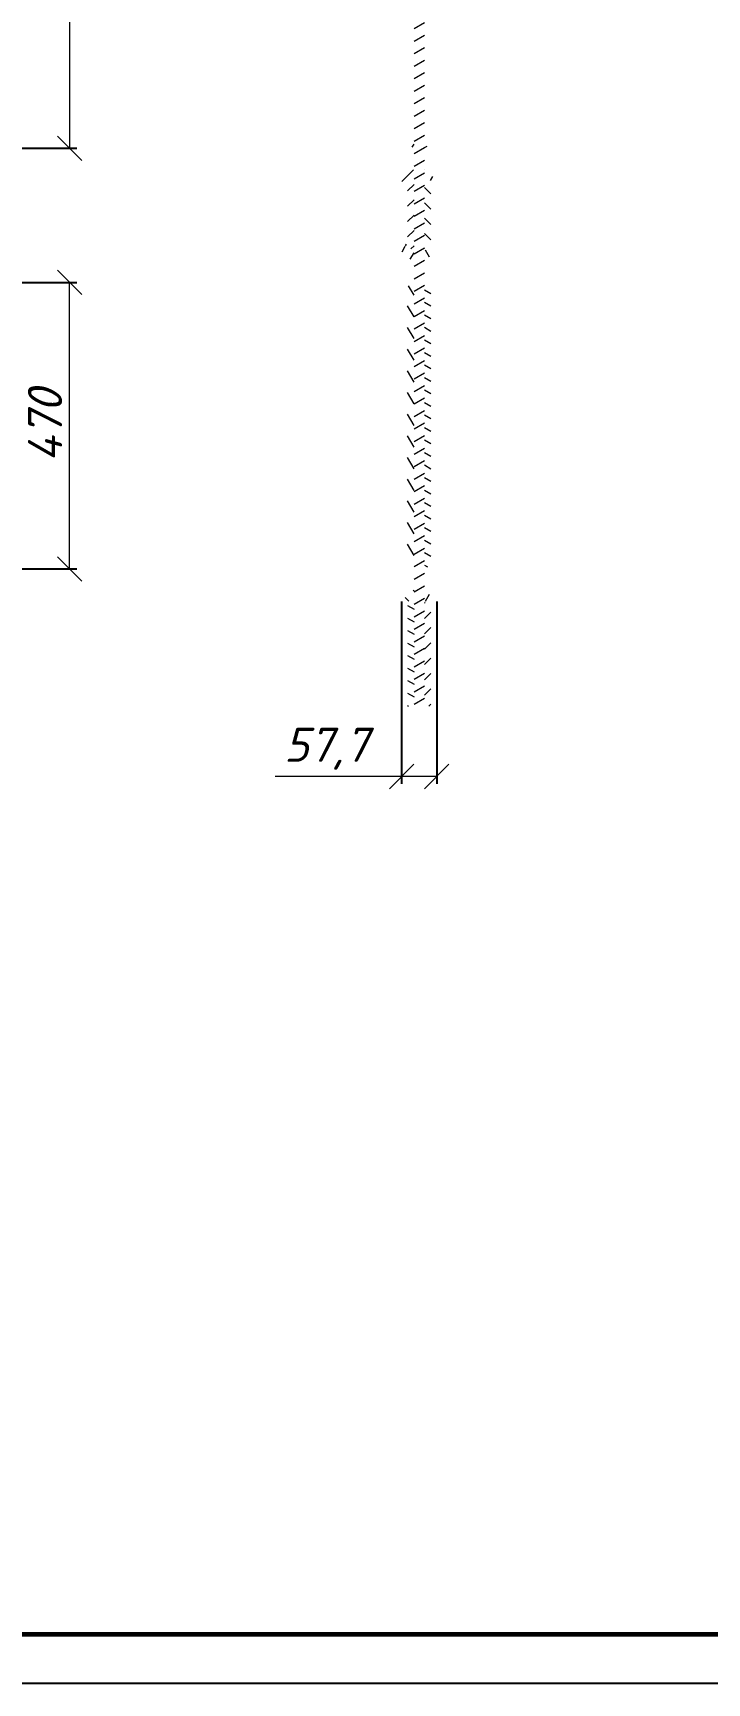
# Paper-space layout 'Лист1' of a CAD drawing. Header units: millimetres. Extents: x 0 to 420, y -322 to 297.
# Drawn here: x 130.3 to 199.4, y 0 to 169.2 of the extents above; entities that cross this region are included whole.
import ezdxf

# ---------------------------------------------------------------- set-up
doc = ezdxf.new("R2010")
doc.units = ezdxf.units.MM
doc.layers.add('MD_Штриховка', color=4, linetype='Continuous', lineweight=13)
doc.layers.add('слой служебный РАЗМЕРЫ', color=7, linetype='Continuous', lineweight=18)
doc.layers.add('слой служебный ШТАМП', color=4, linetype='Continuous')
doc.styles.add('ЕСКД', font='isocpeui.ttf', dxfattribs={"height": 3.5})
doc.dimstyles.new('ЕСКД', dxfattribs={"dimtxt": 3.5, "dimasz": 2.5, "dimexe": 0.75, "dimexo": 0, "dimgap": 0.75, "dimtad": 1, "dimtxsty": 'ЕСКД', "dimblk": 'OBLIQUE', "dimcen": 2.5, "dimclrd": 256, "dimclre": 256, "dimclrt": 256, "dimadec": 0, "dimazin": 0, "dimtfac": 1, "dimtmove": 0, "dimatfit": 3, "dimfxl": 1, "dimlwd": -1, "dimarcsym": 0})

# ---------------------------------------------------------------- blocks, each defined once
blk = doc.blocks.new('_Oblique')
at = {"color": 0, "linetype": 'ByBlock', "lineweight": -2}
blk.add_line((-0.5, -0.5), (0.5, 0.5), dxfattribs=at)
blk = doc.blocks.new('*D38')
at = {"layer": 'Defpoints', "color": 0, "transparency": 16777216}
for p in [(108.7, 221.1), (108.7, 157.35), (134.01, 157.35)]:
    blk.add_point(p, dxfattribs=at)
at = {"layer": 'слой служебный РАЗМЕРЫ', "lineweight": -2, "transparency": 16777216}
for p, q in [((108.7, 221.1), (134.76, 221.1)), ((108.7, 157.35), (134.76, 157.35))]:
    blk.add_line(p, q, dxfattribs=at)
at = {"layer": 'слой служебный РАЗМЕРЫ', "transparency": 16777216}
blk.add_line((134.01, 221.1), (134.01, 157.35), dxfattribs=at)
at = {"layer": 'слой служебный РАЗМЕРЫ', "transparency": 16777216, "xscale": 2.5, "yscale": 2.5, "zscale": 2.5}
for p, rotation in [((134.01, 221.1), 90), ((134.01, 157.35), 270)]:
    blk.add_blockref('_Oblique', p, dxfattribs=dict(at, rotation=rotation))
at = {"layer": 'слой служебный РАЗМЕРЫ', "transparency": 16777216, "insert": (131.51, 189.22), "char_height": 3.5, "attachment_point": 5, "rotation": 90, "style": 'ЕСКД'}
blk.add_mtext('1020', dxfattribs=at)
blk = doc.blocks.new('*D41')
at = {"layer": 'Defpoints', "color": 0, "transparency": 16777216}
for p in [(108.7, 143.6), (134.01, 143.6), (108.7, 114.22)]:
    blk.add_point(p, dxfattribs=at)
at = {"layer": 'слой служебный РАЗМЕРЫ', "lineweight": -2, "transparency": 16777216}
for p, q in [((108.7, 143.6), (134.76, 143.6)), ((108.7, 114.22), (134.76, 114.22))]:
    blk.add_line(p, q, dxfattribs=at)
at = {"layer": 'слой служебный РАЗМЕРЫ', "transparency": 16777216}
blk.add_line((134.01, 114.22), (134.01, 143.6), dxfattribs=at)
at = {"layer": 'слой служебный РАЗМЕРЫ', "transparency": 16777216, "xscale": 2.5, "yscale": 2.5, "zscale": 2.5}
for p, rotation in [((134.01, 143.6), 90), ((134.01, 114.22), 270)]:
    blk.add_blockref('_Oblique', p, dxfattribs=dict(at, rotation=rotation))
at = {"layer": 'слой служебный РАЗМЕРЫ', "transparency": 16777216, "insert": (131.49, 128.91), "char_height": 3.5, "attachment_point": 5, "rotation": 90, "style": 'ЕСКД'}
blk.add_mtext('470', dxfattribs=at)
blk = doc.blocks.new('*D48')
at = {"layer": 'Defpoints', "color": 0, "transparency": 16777216}
for p in [(168.08, 110.89), (171.69, 110.89), (168.08, 92.94)]:
    blk.add_point(p, dxfattribs=at)
at = {"layer": 'слой служебный РАЗМЕРЫ', "lineweight": -2, "transparency": 16777216}
for p, q in [((168.08, 110.89), (168.08, 92.19)), ((171.69, 110.89), (171.69, 92.19))]:
    blk.add_line(p, q, dxfattribs=at)
at = {"layer": 'слой служебный РАЗМЕРЫ', "transparency": 16777216}
for p, q in [((168.08, 92.94), (155.1, 92.94)), ((171.69, 92.94), (168.08, 92.94))]:
    blk.add_line(p, q, dxfattribs=at)
at = {"layer": 'слой служебный РАЗМЕРЫ', "transparency": 16777216, "xscale": 2.5, "yscale": 2.5, "zscale": 2.5, "rotation": 180}
blk.add_blockref('_Oblique', (168.08, 92.94), dxfattribs=at)
at = {"layer": 'слой служебный РАЗМЕРЫ', "transparency": 16777216, "xscale": 2.5, "yscale": 2.5, "zscale": 2.5}
blk.add_blockref('_Oblique', (171.69, 92.94), dxfattribs=at)
at = {"layer": 'слой служебный РАЗМЕРЫ', "transparency": 16777216, "insert": (160.34, 95.79), "char_height": 3.5, "attachment_point": 5, "style": 'ЕСКД'}
blk.add_mtext('57,7', dxfattribs=at)

psp = doc.layouts.new('Лист1')

# ---------------------------------------------------------------- hatches: boundary and pattern name
at = {"layer": 'MD_Штриховка'}
h = psp.add_hatch(dxfattribs=at)
h.set_pattern_fill('ANSI31', color=256, scale=0.35, angle=-15, style=0)
h.paths.add_polyline_path([(170.41804, 231.40907), (169.35554, 231.40907), (169.35554, 224.53407), (169.35554, 224.40907), (169.35554, 223.28407), (169.35554, 221.09657), (169.35554, 220.53407), (169.35554, 157.90907), (169.35554, 157.34657), (169.35554, 155.15907), (169.35554, 154.03407), (169.35554, 153.90907), (169.35554, 147.03407), (169.35554, 146.90907), (169.35554, 145.78407), (169.35554, 143.59657), (169.35554, 114.22157), (169.35554, 112.03407), (169.35554, 110.90907), (169.35554, 110.78407), (169.35554, 100.15907), (170.41804, 100.15907), (170.41804, 110.78407), (170.41804, 110.90907), (170.41804, 112.03407), (170.41804, 114.22157), (170.41804, 143.59657), (170.41804, 145.78407), (170.41804, 146.90907), (170.41804, 147.03407), (170.41804, 153.90907), (170.41804, 154.03407), (170.41804, 155.15907), (170.41804, 157.34657), (170.41804, 157.90907), (170.41804, 220.53407), (170.41804, 221.09657), (170.41804, 223.28407), (170.41804, 224.40907), (170.41804, 224.53407)], flags=0)
h = psp.add_hatch(dxfattribs=at)
h.set_pattern_fill('ANSI31', color=256, scale=0.35, angle=15, style=0)
edge = h.paths.add_edge_path(flags=0)
edge.add_line((169.26179, 157.34657), (169.35554, 157.34657))
edge.add_line((169.35554, 157.34657), (169.35554, 157.90907))
edge.add_line((169.35554, 157.90907), (169.26179, 157.90907))
edge.add_line((169.26179, 157.90907), (169.26179, 157.81532))
edge.add_ellipse((169.26179, 157.62782), major_axis=(0, 0.1875), ratio=1, start_angle=0, end_angle=180)
edge.add_line((169.26179, 157.44032), (169.26179, 157.34657))
h = psp.add_hatch(dxfattribs=at)
h.set_pattern_fill('ANSI31', color=256, scale=0.35, angle=-15, style=0)
edge = h.paths.add_edge_path(flags=0)
edge.add_line((170.41804, 157.34657), (170.51179, 157.34657))
edge.add_line((170.51179, 157.34657), (170.51179, 157.44032))
edge.add_ellipse((170.51179, 157.62782), major_axis=(0, -0.1875), ratio=1, start_angle=0, end_angle=180)
edge.add_line((170.51179, 157.81532), (170.51179, 157.90907))
edge.add_line((170.51179, 157.90907), (170.41804, 157.90907))
edge.add_line((170.41804, 157.90907), (170.41804, 157.34657))
h = psp.add_hatch(dxfattribs=at)
h.set_pattern_fill('ANSI31', color=256, scale=0.35, style=0)
edge = h.paths.add_edge_path(flags=0)
edge.add_line((168.69929, 154.03407), (169.35554, 154.03407))
edge.add_line((169.35554, 154.03407), (169.35554, 155.15907))
edge.add_line((169.35554, 155.15907), (169.01156, 155.15907))
edge.add_ellipse((168.48031, 155.15907), major_axis=(0.53125, 0), ratio=1, start_angle=270, end_angle=360, ccw=False)
edge.add_line((168.48031, 154.62782), (168.48031, 154.41532))
edge.add_ellipse((168.48031, 154.01845), major_axis=(0, 0.39688), ratio=1, start_angle=0, end_angle=180)
edge.add_line((168.48031, 153.62157), (168.48031, 153.40907))
edge.add_line((168.48031, 153.40907), (168.69929, 153.40907))
edge.add_line((168.69929, 153.40907), (168.69929, 153.90907))
edge.add_line((168.69929, 153.90907), (168.69929, 154.03407))
h = psp.add_hatch(dxfattribs=at)
h.set_pattern_fill('ANSI31', color=256, scale=0.35, angle=15, style=0)
edge = h.paths.add_edge_path(flags=0)
edge.add_line((170.41804, 154.03407), (171.07429, 154.03407))
edge.add_line((171.07429, 154.03407), (171.07429, 153.90907))
edge.add_line((171.07429, 153.90907), (171.07429, 153.40907))
edge.add_line((171.07429, 153.40907), (171.29326, 153.40907))
edge.add_line((171.29326, 153.40907), (171.29326, 153.62157))
edge.add_ellipse((171.29326, 154.01845), major_axis=(0, -0.39688), ratio=1, start_angle=360, end_angle=540)
edge.add_line((171.29326, 154.41532), (171.29326, 154.62782))
edge.add_ellipse((171.29326, 155.15907), major_axis=(0, -0.53125), ratio=1, start_angle=-90, end_angle=0, ccw=False)
edge.add_line((170.76201, 155.15907), (170.41804, 155.15907))
edge.add_line((170.41804, 155.15907), (170.41804, 154.03407))
h = psp.add_hatch(dxfattribs=at)
h.set_pattern_fill('ANSI31', color=256, scale=0.35, style=0)
h.paths.add_polyline_path([(168.69929, 147.03407), (169.35554, 147.03407), (169.35554, 153.90907), (168.69929, 153.90907), (168.69929, 153.40907), (168.69929, 147.53407)], flags=0)
h = psp.add_hatch(dxfattribs=at)
h.set_pattern_fill('ANSI31', color=256, scale=0.35, angle=90, style=0)
h.paths.add_polyline_path([(170.41804, 147.03407), (171.07429, 147.03407), (171.07429, 147.53407), (171.07429, 153.40907), (171.07429, 153.90907), (170.41804, 153.90907)], flags=0)
h = psp.add_hatch(dxfattribs=at)
h.set_pattern_fill('ANSI31', color=256, scale=0.35, angle=15, style=0)
edge = h.paths.add_edge_path(flags=0)
edge.add_line((169.35554, 146.90907), (168.69929, 146.90907))
edge.add_line((168.69929, 146.90907), (168.69929, 147.03407))
edge.add_line((168.69929, 147.03407), (168.69929, 147.53407))
edge.add_line((168.69929, 147.53407), (168.48031, 147.53407))
edge.add_line((168.48031, 147.53407), (168.48031, 147.32157))
edge.add_ellipse((168.48031, 146.9247), major_axis=(0, 0.39688), ratio=1, start_angle=0, end_angle=180)
edge.add_line((168.48031, 146.52782), (168.48031, 146.31532))
edge.add_ellipse((168.48031, 145.78407), major_axis=(0, 0.53125), ratio=1, start_angle=-90, end_angle=0, ccw=False)
edge.add_line((169.01156, 145.78407), (169.35554, 145.78407))
edge.add_line((169.35554, 145.78407), (169.35554, 146.90907))
h = psp.add_hatch(dxfattribs=at)
h.set_pattern_fill('ANSI31', color=256, scale=0.35, angle=75, style=0)
edge = h.paths.add_edge_path(flags=0)
edge.add_line((171.07429, 146.90907), (170.41804, 146.90907))
edge.add_line((170.41804, 146.90907), (170.41804, 145.78407))
edge.add_line((170.41804, 145.78407), (170.76201, 145.78407))
edge.add_ellipse((171.29326, 145.78407), major_axis=(-0.53125, 0), ratio=1, start_angle=270, end_angle=360, ccw=False)
edge.add_line((171.29326, 146.31532), (171.29326, 146.52782))
edge.add_ellipse((171.29326, 146.9247), major_axis=(0, -0.39688), ratio=1, start_angle=360, end_angle=540)
edge.add_line((171.29326, 147.32157), (171.29326, 147.53407))
edge.add_line((171.29326, 147.53407), (171.07429, 147.53407))
edge.add_line((171.07429, 147.53407), (171.07429, 147.03407))
edge.add_line((171.07429, 147.03407), (171.07429, 146.90907))
h = psp.add_hatch(dxfattribs=at)
h.set_pattern_fill('ANSI31', color=256, scale=0.35, angle=75, style=0)
edge = h.paths.add_edge_path(flags=0)
edge.add_line((168.69929, 114.65907), (168.79304, 114.65907))
edge.add_line((168.79304, 114.65907), (168.79304, 114.53407))
edge.add_ellipse((168.79304, 114.22157), major_axis=(0, 0.3125), ratio=1, start_angle=-90.0000017, end_angle=0, ccw=False)
edge.add_line((169.10554, 114.22157), (169.35554, 114.22157))
edge.add_line((169.35554, 114.22157), (169.35554, 143.59657))
edge.add_line((169.35554, 143.59657), (169.10554, 143.59657))
edge.add_ellipse((168.79304, 143.59657), major_axis=(0.3125, 0), ratio=1, start_angle=269.9999983, end_angle=360, ccw=False)
edge.add_line((168.79304, 143.28407), (168.79304, 143.15907))
edge.add_line((168.79304, 143.15907), (168.69929, 143.15907))
edge.add_line((168.69929, 143.15907), (168.69929, 114.65907))
h = psp.add_hatch(dxfattribs=at)
h.set_pattern_fill('ANSI31', color=256, scale=0.35, angle=105, style=0)
edge = h.paths.add_edge_path(flags=0)
edge.add_line((170.98054, 114.65907), (171.07429, 114.65907))
edge.add_line((171.07429, 114.65907), (171.07429, 143.15907))
edge.add_line((171.07429, 143.15907), (170.98054, 143.15907))
edge.add_line((170.98054, 143.15907), (170.98054, 143.28407))
edge.add_ellipse((170.98054, 143.59657), major_axis=(0, -0.3125), ratio=1, start_angle=269.9999983, end_angle=360, ccw=False)
edge.add_line((170.66804, 143.59657), (170.41804, 143.59657))
edge.add_line((170.41804, 143.59657), (170.41804, 114.22157))
edge.add_line((170.41804, 114.22157), (170.66804, 114.22157))
edge.add_ellipse((170.98054, 114.22157), major_axis=(-0.3125, 0), ratio=1, start_angle=-90.0000017, end_angle=0, ccw=False)
edge.add_line((170.98054, 114.53407), (170.98054, 114.65907))
h = psp.add_hatch(dxfattribs=at)
h.set_pattern_fill('ANSI31', color=256, scale=0.35, angle=90, style=0)
edge = h.paths.add_edge_path(flags=0)
edge.add_line((168.69929, 110.28407), (168.69929, 110.78407))
edge.add_line((168.69929, 110.78407), (168.69929, 110.90907))
edge.add_line((168.69929, 110.90907), (169.35554, 110.90907))
edge.add_line((169.35554, 110.90907), (169.35554, 112.03407))
edge.add_line((169.35554, 112.03407), (169.01156, 112.03407))
edge.add_ellipse((168.48031, 112.03407), major_axis=(0.53125, 0), ratio=1, start_angle=270, end_angle=360, ccw=False)
edge.add_line((168.48031, 111.50282), (168.48031, 111.29032))
edge.add_ellipse((168.48031, 110.89345), major_axis=(0, 0.39688), ratio=1, start_angle=0, end_angle=180)
edge.add_line((168.48031, 110.49657), (168.48031, 110.28407))
edge.add_line((168.48031, 110.28407), (168.69929, 110.28407))
h = psp.add_hatch(dxfattribs=at)
h.set_pattern_fill('ANSI31', color=256, scale=0.35, angle=15, style=0)
edge = h.paths.add_edge_path(flags=0)
edge.add_line((171.07429, 110.90907), (171.07429, 110.78407))
edge.add_line((171.07429, 110.78407), (171.07429, 110.28407))
edge.add_line((171.07429, 110.28407), (171.29326, 110.28407))
edge.add_line((171.29326, 110.28407), (171.29326, 110.49657))
edge.add_ellipse((171.29326, 110.89345), major_axis=(0, -0.39688), ratio=1, start_angle=360, end_angle=540)
edge.add_line((171.29326, 111.29032), (171.29326, 111.50282))
edge.add_ellipse((171.29326, 112.03407), major_axis=(0, -0.53125), ratio=1, start_angle=-90, end_angle=0, ccw=False)
edge.add_line((170.76201, 112.03407), (170.41804, 112.03407))
edge.add_line((170.41804, 112.03407), (170.41804, 110.90907))
edge.add_line((170.41804, 110.90907), (171.07429, 110.90907))
h = psp.add_hatch(dxfattribs=at)
h.set_pattern_fill('ANSI31', color=256, scale=0.35, angle=105, style=0)
h.paths.add_polyline_path([(168.69929, 110.78407), (168.69929, 110.28407), (168.69929, 100.15907), (169.35554, 100.15907), (169.35554, 110.78407)], flags=0)
h = psp.add_hatch(dxfattribs=at)
h.set_pattern_fill('ANSI31', color=256, scale=0.35, style=0)
h.paths.add_polyline_path([(171.07429, 100.15907), (171.07429, 110.28407), (171.07429, 110.78407), (170.41804, 110.78407), (170.41804, 100.15907)], flags=0)

# ---------------------------------------------------------------- linework, layer by layer
at = {"layer": 'слой служебный ШТАМП', "lineweight": 25}
psp.add_lwpolyline([(420, 0), (420, 297), (0, 297), (0, 0)], close=True, dxfattribs=at)
at = {"layer": 'слой служебный ШТАМП', "lineweight": 60}
psp.add_lwpolyline([(415, 5), (415, 292), (20, 292), (20, 5)], close=True, dxfattribs=at)

# ---------------------------------------------------------------- dimensions: what is measured, and where the dimension line sits
at = {"layer": 'слой служебный РАЗМЕРЫ'}
for base, p1, p2, picture, middle in [((134.00943, 157.34657), (108.69693, 221.09657), (108.69693, 157.34657), '*D38', (131.50943, 189.22157)), ((134.00943, 143.59657), (108.69693, 114.22157), (108.69693, 143.59657), '*D41', (131.48689, 128.90907))]:
    dim = psp.add_linear_dim(base=base, p1=p1, p2=p2, angle=90, dimstyle='ЕСКД', override={"dimlfac": -16}, dxfattribs=at)
    dim.commit()
    dim.dimension.update_dxf_attribs({"geometry": picture, "text_midpoint": middle})
dim = psp.add_linear_dim(base=(168.08344, 92.93756), p1=(171.69014, 110.89345), p2=(168.08344, 110.89345), dimstyle='ЕСКД', override={"dimdec": 1, "dimlfac": -16}, dxfattribs=at)
dim.commit()
dim.dimension.update_dxf_attribs({"geometry": '*D48', "text_midpoint": (160.34177, 95.78756)})

doc.saveas('drawing.dxf')
